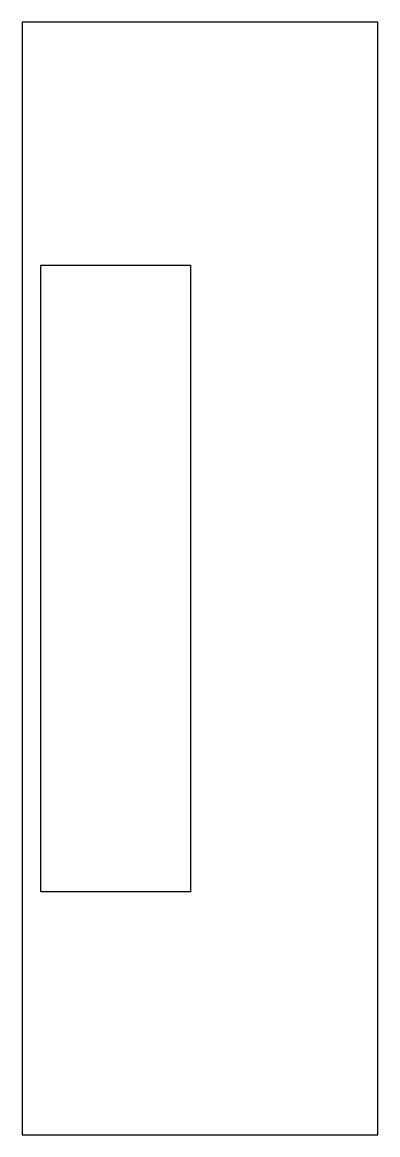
# Model space of a CAD drawing. Header units: millimetres. Extents: x 0 to 3.8, y 0 to 11.9.
import ezdxf

# ---------------------------------------------------------------- set-up
doc = ezdxf.new("R2010")
doc.units = ezdxf.units.MM
doc.layers.get('0').update_dxf_attribs({"linetype": 'CONTINUOUS'})

msp = doc.modelspace()

# ---------------------------------------------------------------- linework, layer by layer
for points in [[(0, 11.9), (0, 0), (3.8, 0), (3.8, 11.9)], [(0.2, 9.3), (1.8, 9.3), (1.8, 2.6), (0.2, 2.6)]]:
    msp.add_lwpolyline(points, close=True)

doc.saveas('drawing.dxf')
